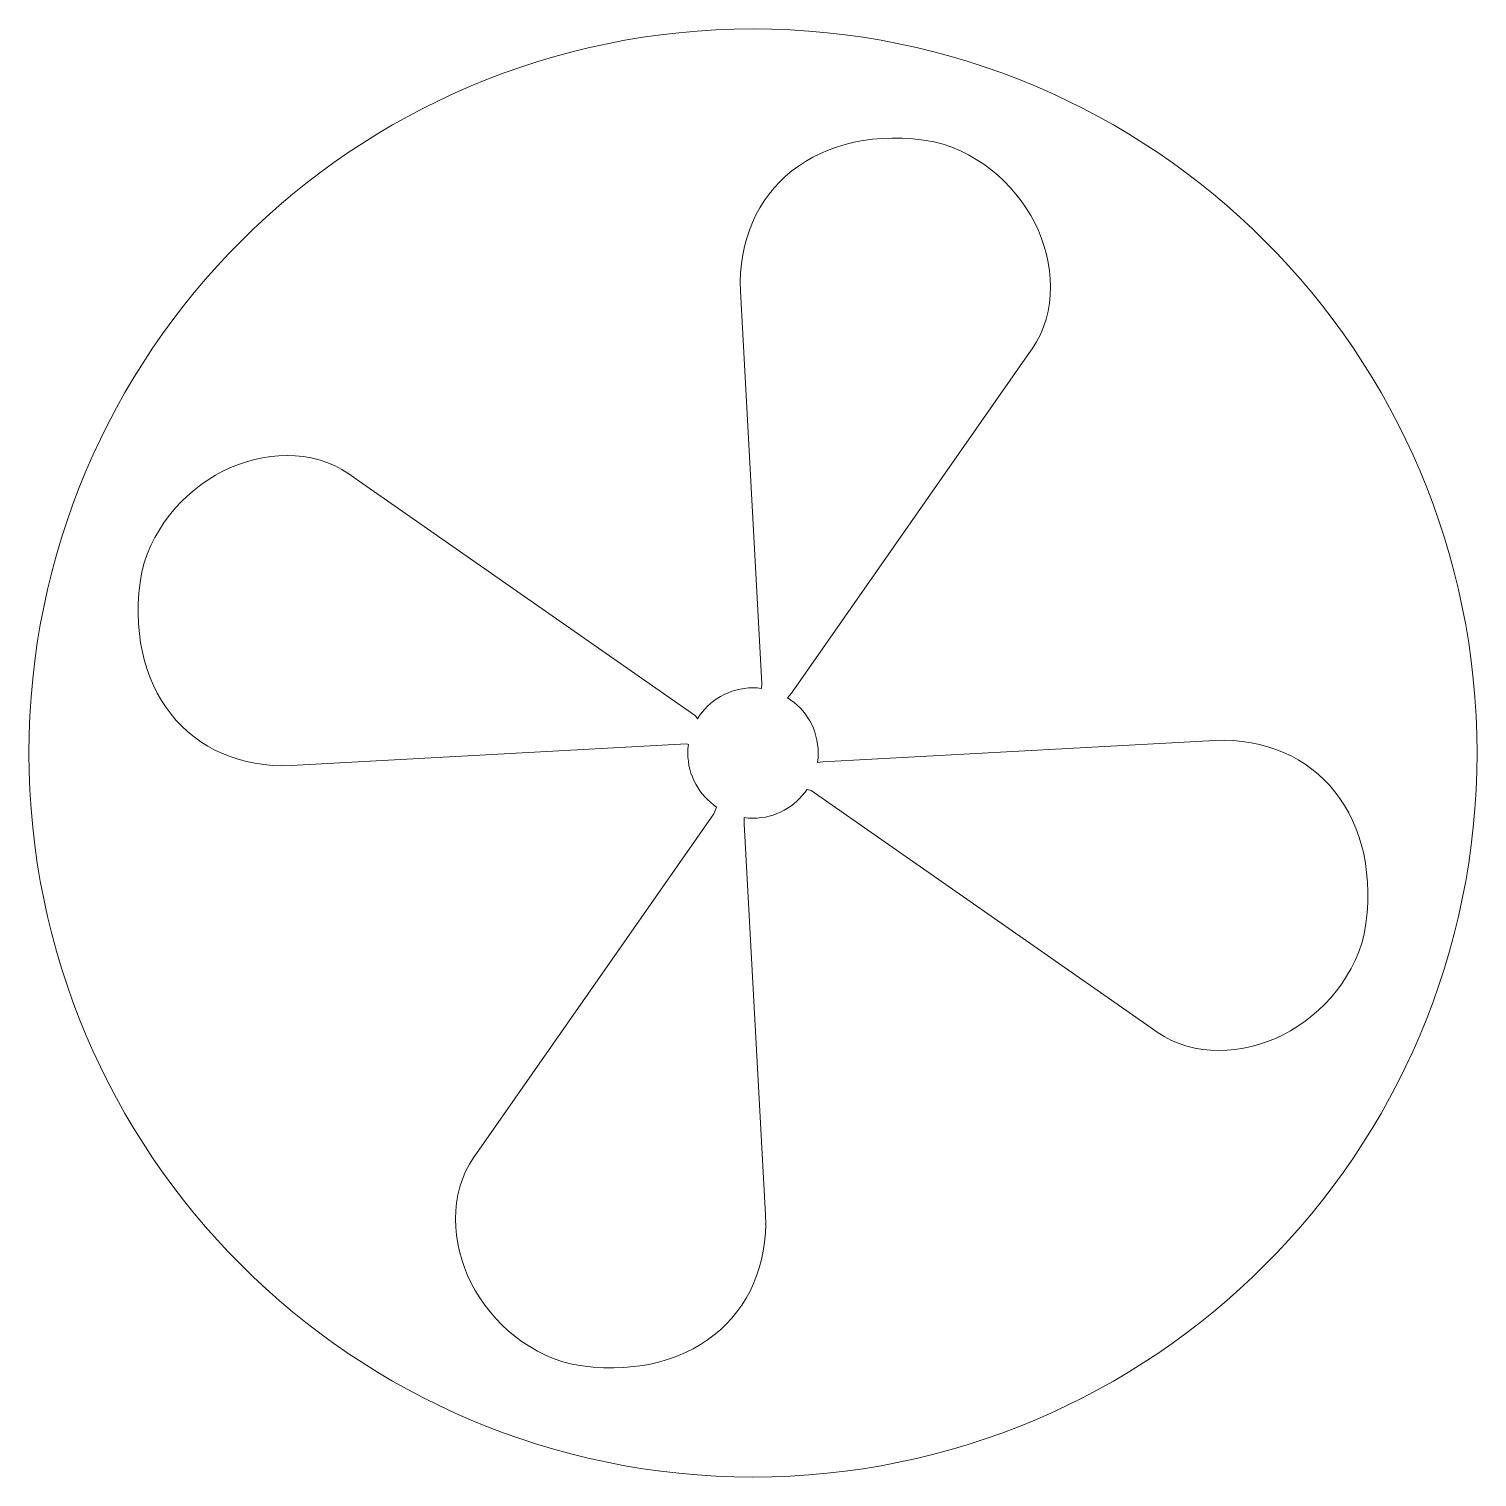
# Model space of a CAD drawing. Header units: centimetres. Extents: x -9.1 to 9.1, y -9.1 to 9.1.
import ezdxf

# ---------------------------------------------------------------- set-up
doc = ezdxf.new("R2010")
doc.units = ezdxf.units.CM
doc.header["$MEASUREMENT"] = 0
doc.layers.add('Camada 1', color=7, linetype='Continuous')

msp = doc.modelspace()

# ---------------------------------------------------------------- linework, layer by layer
at = {"layer": 'Camada 1', "lineweight": 5}
for points, knots in [([(-9.10094, -0.00001), (-9.10094, 5.02639), (-5.02617, 9.10094), (0.00001, 9.10094), (0.00001, 9.10094), (5.02619, 9.10094), (9.10094, 5.02638), (9.10094, -0.00001), (9.10094, -0.00001), (9.10094, -5.02619), (5.02617, -9.10096), (-0.00001, -9.10096), (-0.00001, -9.10096), (-5.02619, -9.10096), (-9.10094, -5.02617), (-9.10094, -0.00001)], [0, 0, 0, 0, 0.2, 0.2, 0.2, 0.2, 0.4, 0.4, 0.4, 0.4, 0.6, 0.6, 0.6, 0.6, 1, 1, 1, 1]), ([(0.48322, 0.75029), (0.48322, 0.75029), (3.44732, 4.99172), (3.44732, 4.99172), (3.44732, 4.99172), (4.1586, 5.90604), (3.49828, 7.37927), (2.27903, 7.68396), (2.27903, 7.68396), (0.80604, 7.93796), (-0.20993, 7.07433), (-0.159, 5.80439), (-0.159, 5.80439), (-0.159, 5.80439), (0.11238, 0.86835), (0.11238, 0.86835), (0.11238, 0.86835), (0.11238, 0.86835), (0.10521, 0.81242), (0.10521, 0.81242), (0.10521, 0.81242), (0.07092, 0.81694), (0.03568, 0.81933), (-0.00001, 0.81933), (-0.00001, 0.81933), (-0.29566, 0.81933), (-0.55511, 0.66246), (-0.69938, 0.42751), (-0.69938, 0.42751), (-0.69938, 0.42751), (-0.72462, 0.46511), (-0.72462, 0.46511), (-0.72462, 0.46511), (-0.72462, 0.46511), (-4.99172, 3.4473), (-4.99172, 3.4473), (-4.99172, 3.4473), (-5.9058, 4.15858), (-7.37927, 3.49826), (-7.68396, 2.27901), (-7.68396, 2.27901), (-7.93772, 0.80602), (-7.0741, -0.20993), (-5.80439, -0.15902), (-5.80439, -0.15902), (-5.80439, -0.15902), (-0.83787, 0.11427), (-0.83787, 0.11427), (-0.83787, 0.11427), (-0.83787, 0.11427), (-0.81266, 0.10665), (-0.81266, 0.10665), (-0.81266, 0.10665), (-0.81695, 0.07165), (-0.81933, 0.03619), (-0.81933, 0.00002), (-0.81933, 0.00002), (-0.81933, -0.28277), (-0.67601, -0.53222), (-0.45799, -0.67938), (-0.45799, -0.67938), (-0.45799, -0.67938), (-0.49273, -0.76365), (-0.49273, -0.76365), (-0.49273, -0.76365), (-0.49273, -0.76365), (-3.4473, -4.99175), (-3.4473, -4.99175), (-3.4473, -4.99175), (-4.1586, -5.90583), (-3.49825, -7.3793), (-2.279, -7.68399), (-2.279, -7.68399), (-0.80601, -7.93775), (0.20994, -7.07413), (0.15903, -5.80444), (0.15903, -5.80444), (0.15903, -5.80444), (-0.1114, -0.89126), (-0.1114, -0.89126), (-0.1114, -0.89126), (-0.1114, -0.89126), (-0.11283, -0.81173), (-0.11283, -0.81173), (-0.11283, -0.81173), (-0.07571, -0.81697), (-0.03809, -0.81935), (0.00001, -0.81935), (0.00001, -0.81935), (0.2828, -0.81935), (0.53225, -0.67605), (0.67941, -0.45801), (0.67941, -0.45801), (0.67941, -0.45801), (0.73127, -0.46965), (0.73127, -0.46965), (0.73127, -0.46965), (0.73127, -0.46965), (4.99175, -3.44732), (4.99175, -3.44732), (4.99175, -3.44732), (5.90583, -4.1586), (7.37927, -3.49828), (7.68402, -2.27903), (7.68402, -2.27903), (7.93776, -0.80604), (7.07413, 0.20993), (5.80442, 0.159), (5.80442, 0.159), (5.80442, 0.159), (0.876, -0.11238), (0.876, -0.11238), (0.876, -0.11238), (0.876, -0.11238), (0.81078, -0.12119), (0.81078, -0.12119), (0.81078, -0.12119), (0.81652, -0.08166), (0.81935, -0.04121), (0.81935, -0.00001), (0.81935, -0.00001), (0.81935, 0.29278), (0.66557, 0.54964), (0.4347, 0.6946), (0.4347, 0.6946), (0.4347, 0.6946), (0.48322, 0.75029), (0.48322, 0.75029)], [0, 0, 0, 0, 0.03030303, 0.03030303, 0.03030303, 0.03030303, 0.06060606, 0.06060606, 0.06060606, 0.06060606, 0.09090909, 0.09090909, 0.09090909, 0.09090909, 0.12121212, 0.12121212, 0.12121212, 0.12121212, 0.15151515, 0.15151515, 0.15151515, 0.15151515, 0.18181818, 0.18181818, 0.18181818, 0.18181818, 0.21212121, 0.21212121, 0.21212121, 0.21212121, 0.24242424, 0.24242424, 0.24242424, 0.24242424, 0.27272727, 0.27272727, 0.27272727, 0.27272727, 0.3030303, 0.3030303, 0.3030303, 0.3030303, 0.33333333, 0.33333333, 0.33333333, 0.33333333, 0.36363636, 0.36363636, 0.36363636, 0.36363636, 0.39393939, 0.39393939, 0.39393939, 0.39393939, 0.42424242, 0.42424242, 0.42424242, 0.42424242, 0.45454545, 0.45454545, 0.45454545, 0.45454545, 0.48484848, 0.48484848, 0.48484848, 0.48484848, 0.51515152, 0.51515152, 0.51515152, 0.51515152, 0.54545455, 0.54545455, 0.54545455, 0.54545455, 0.57575758, 0.57575758, 0.57575758, 0.57575758, 0.60606061, 0.60606061, 0.60606061, 0.60606061, 0.63636364, 0.63636364, 0.63636364, 0.63636364, 0.66666667, 0.66666667, 0.66666667, 0.66666667, 0.6969697, 0.6969697, 0.6969697, 0.6969697, 0.72727273, 0.72727273, 0.72727273, 0.72727273, 0.75757576, 0.75757576, 0.75757576, 0.75757576, 0.78787879, 0.78787879, 0.78787879, 0.78787879, 0.81818182, 0.81818182, 0.81818182, 0.81818182, 0.84848485, 0.84848485, 0.84848485, 0.84848485, 0.87878788, 0.87878788, 0.87878788, 0.87878788, 0.90909091, 0.90909091, 0.90909091, 0.90909091, 0.93939394, 0.93939394, 0.93939394, 0.93939394, 1, 1, 1, 1])]:
    msp.add_open_spline(points, degree=3, knots=knots, dxfattribs=at)

doc.saveas('drawing.dxf')
